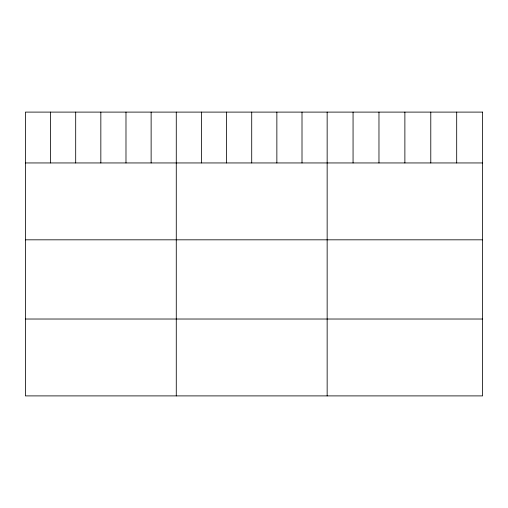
<?xml version="1.0" encoding="UTF-8"?>
<svg xmlns="http://www.w3.org/2000/svg" width="508" height="508" viewBox="0 0 508 508"><rect width="100%" height="100%" fill="white"/><g stroke="black" fill="none" stroke-linecap="round" stroke-linejoin="round"><path stroke-width="0.76" d="M25.4 162.947L482.6 162.947M25.4 239.82L482.6 239.82M25.4 319.024L482.6 319.024M456.692 112.103L456.692 162.947M430.784 112.103L430.784 162.947M404.876 112.103L404.876 162.947M378.968 112.103L378.968 162.947M353.06 112.103L353.06 162.947M327.152 112.103L327.152 395.897M302.006 112.103L302.006 162.947M276.86 112.103L276.86 162.947M251.714 112.103L251.714 162.947M226.568 112.103L226.568 162.947M201.422 112.103L201.422 162.947M176.276 112.103L176.276 395.897M151.13 112.103L151.13 162.947M125.984 112.103L125.984 162.947M100.838 112.103L100.838 162.947M75.692 112.103L75.692 162.947M50.546 112.103L50.546 162.947M482.6 112.103L25.4 112.103L25.4 395.897L482.6 395.897L482.6 112.103"/></g></svg>
